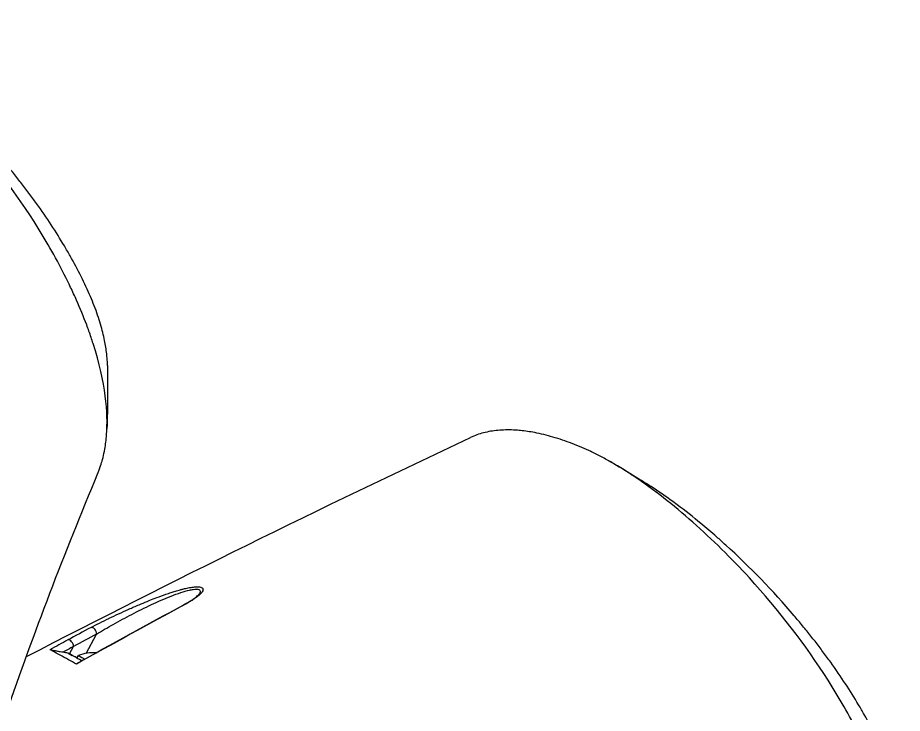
# Model space of a CAD drawing. Header units: millimetres. Extents: x 0 to 4378, y 0 to 2376.
# Drawn here: x 2672.6 to 2759.8, y 1910.4 to 1979 of the extents above; entities that cross this region are included whole.
import ezdxf

# ---------------------------------------------------------------- set-up
doc = ezdxf.new("R2010")
doc.units = ezdxf.units.MM
doc.header["$LTSCALE"] = 0.2
doc.layers.add('01_Object Line', color=4, linetype='Continuous')

# ---------------------------------------------------------------- blocks, each defined once
blk = doc.blocks.new('A$C6724399f_1')
for p, q in [((-18.241, 888.214), (-18.241, 888.214)), ((-29.422, 882.317), (-28.373, 884.228)), ((-31.048, 882.279), (-30.656, 882.993)), ((-31.177, 882.353), (-30.787, 882.128)), ((-30.32, 881.861), (-30.171, 882.119)), ((-29.827, 881.573), (-29.827, 881.574)), ((-30.302, 881.31), (-30.302, 881.31))]:
    blk.add_line(p, q)
for start, end in [(87.31196, 109.76118), (86.57303, 86.57396)]:
    blk.add_arc((-28.643, 877.865), 4.52, start, end)
for centre, major_axis, ratio, start_param, end_param in [((12.604, 861.43), (-1.496, 41.655), 0.767694, 5.786682, 5.852422), ((-54.109, 118.329), (435.313, 800.982), 0.572302, 0.719728, 0.72334), ((-48.132, 108.367), (434.089, 810.828), 0.577163, 0.716886, 0.720464), ((-28.733, 884.421), (-0.237, 0.44), 0.615624, 3.963437, 6.144097), ((-54.517, 101.848), (444.564, 818.233), 0.57237, 0.723269, 0.725998), ((-31.016, 883.186), (-0.239, 0.439), 0.6137, 3.961397, 6.133418), ((-48.441, 94.863), (441.655, 824.96), 0.577163, 0.720458, 0.722055), ((-27.183, 880.394), (-2.988, 1.725), 0.000011, 6.283176, 6.938608), ((-27.333, 880.134), (2.988, -1.725), 0.000011, 3.723711, 3.723723), ((-27.183, 880.394), (2.988, -1.725), 0.000011, 3.813039, 3.813053)]:
    blk.add_ellipse(centre, major_axis=major_axis, ratio=ratio, start_param=start_param, end_param=end_param)
for points, knots in [([(-28.274, 900.032), (-28.272, 900.035), (-28.271, 900.038), (-28.219, 900.163), (-28.17, 900.288), (-28.075, 900.541), (-28.026, 900.68), (-27.916, 901.011), (-27.855, 901.214), (-27.781, 901.487), (-27.763, 901.558), (-27.68, 901.889), (-27.621, 902.166), (-27.49, 902.902), (-27.431, 903.374), (-27.236, 906.019), (-27.479, 908.948), (-28.785, 913.046), (-28.851, 913.246), (-28.991, 913.661), (-29.063, 913.869), (-29.209, 914.275), (-29.282, 914.476), (-29.661, 915.483), (-29.994, 916.299), (-30.544, 917.543), (-30.736, 917.962), (-31.747, 920.088), (-32.688, 921.825), (-34.006, 924.002), (-34.273, 924.432), (-36.778, 928.363), (-39.414, 931.78), (-44.097, 936.903), (-45.975, 938.75), (-48.85, 941.287), (-49.813, 942.09), (-51.738, 943.593), (-52.716, 944.306), (-53.679, 944.953)], [0.717541, 0.717541, 0.717541, 0.717541, 0.718212, 0.718212, 0.74576, 0.74576, 0.776284, 0.776284, 0.820204, 0.820204, 0.834927, 0.834927, 0.896521, 0.896521, 0.995652, 0.995652, 1.428405, 1.428405, 1.450296, 1.450296, 1.471663, 1.471663, 1.492327, 1.492327, 1.574835, 1.574835, 1.616316, 1.616316, 1.784634, 1.784634, 1.826029, 1.826029, 2.164003, 2.164003, 2.373598, 2.373598, 2.479923, 2.479923, 2.586935, 2.586935, 2.586935, 2.586935]), ([(-27.306, 910.675), (-27.308, 910.807), (-27.312, 910.941), (-27.327, 911.245), (-27.339, 911.415), (-27.363, 911.67), (-27.372, 911.758), (-27.43, 912.273), (-27.501, 912.716), (-27.642, 913.41), (-27.699, 913.662), (-27.831, 914.195), (-27.907, 914.472), (-28.077, 915.043), (-28.172, 915.339), (-28.379, 915.942), (-28.492, 916.249), (-28.731, 916.866), (-28.859, 917.178), (-29.542, 918.776), (-30.209, 920.109), (-31.166, 921.802), (-31.356, 922.13), (-31.96, 923.144), (-32.393, 923.835), (-33.309, 925.229), (-33.792, 925.931), (-34.545, 926.98), (-34.798, 927.326), (-35.314, 928.016), (-35.576, 928.36), (-36.104, 929.04), (-36.376, 929.383), (-36.926, 930.066), (-37.213, 930.414), (-37.624, 930.906), (-37.757, 931.063), (-39.989, 933.685), (-42.275, 936.045), (-44.931, 938.456), (-45.227, 938.72), (-46.043, 939.436), (-46.564, 939.88), (-47.865, 940.954), (-48.648, 941.57), (-49.819, 942.445), (-50.208, 942.728), (-50.984, 943.276), (-51.37, 943.54), (-51.755, 943.796)], [1.308609, 1.308609, 1.308609, 1.308609, 1.384705, 1.384705, 1.477831, 1.477831, 1.526561, 1.526561, 1.759973, 1.759973, 1.890971, 1.890971, 2.029156, 2.029156, 2.171186, 2.171186, 2.316283, 2.316283, 2.460898, 2.460898, 3.049329, 3.049329, 3.189055, 3.189055, 3.478614, 3.478614, 3.769885, 3.769885, 3.913253, 3.913253, 4.056001, 4.056001, 4.19686, 4.19686, 4.341119, 4.341119, 4.411312, 4.411312, 5.498875, 5.498875, 5.634552, 5.634552, 5.872375, 5.872375, 6.229939, 6.229939, 6.408513, 6.408513, 6.587137, 6.587137, 6.587137, 6.587137]), ([(20.357, 902.199), (20.055, 902.342), (19.757, 902.476), (19.462, 902.603), (19.134, 902.744), (18.81, 902.876), (18.49, 903), (18.169, 903.123), (17.851, 903.238), (17.537, 903.344), (17.223, 903.45), (16.913, 903.547), (16.606, 903.637), (15.993, 903.816), (15.394, 903.96), (14.812, 904.071), (14.329, 904.162), (13.858, 904.231), (13.397, 904.275), (13.305, 904.284), (13.214, 904.292), (13.123, 904.299), (12.576, 904.341), (12.052, 904.348), (11.55, 904.32), (11.046, 904.293), (10.565, 904.23), (10.106, 904.133), (9.648, 904.036), (9.213, 903.904), (8.803, 903.737), (8.691, 903.691), (8.581, 903.643), (8.472, 903.592)], [0, 0, 0, 0, 0.0296065, 0.0296065, 0.0296065, 0.0625552, 0.0625552, 0.0625552, 0.0956223, 0.0956223, 0.0956223, 0.1287583, 0.1287583, 0.1287583, 0.1950345, 0.1950345, 0.1950345, 0.25, 0.25, 0.25, 0.2609996, 0.2609996, 0.2609996, 0.3271356, 0.3271356, 0.3271356, 0.3936018, 0.3936018, 0.3936018, 0.4600955, 0.4600955, 0.4600955, 0.4782522, 0.4782522, 0.4782522, 0.4782522]), ([(24.597, 899.76), (24.579, 899.772), (24.556, 899.787), (24.507, 899.82), (24.485, 899.835), (24.417, 899.88), (24.372, 899.91), (24.237, 899.999), (24.147, 900.058), (23.877, 900.233), (23.698, 900.348), (23.161, 900.684), (22.804, 900.898), (22.095, 901.306), (21.744, 901.499), (21.22, 901.773), (21.046, 901.862), (20.787, 901.991), (20.701, 902.033), (20.572, 902.096), (20.529, 902.117), (20.464, 902.148), (20.443, 902.158), (20.396, 902.18), (20.375, 902.19), (20.357, 902.199)], [0.000006, 0.000006, 0.000006, 0.000006, 0.0077656, 0.0077656, 0.0144608, 0.0144608, 0.0278513, 0.0278513, 0.0546324, 0.0546324, 0.1081958, 0.1081958, 0.2151263, 0.2151263, 0.321952, 0.321952, 0.3753541, 0.3753541, 0.4020519, 0.4020519, 0.4154008, 0.4154008, 0.4220656, 0.4220656, 0.4297877, 0.4297877, 0.4297877, 0.4297877]), ([(50.003, 854.839), (50.004, 854.842), (50.006, 854.845), (50.058, 854.97), (50.107, 855.095), (50.201, 855.348), (50.251, 855.487), (50.361, 855.818), (50.422, 856.021), (50.495, 856.294), (50.514, 856.365), (50.597, 856.696), (50.656, 856.973), (50.787, 857.709), (50.846, 858.181), (51.04, 860.826), (50.797, 863.755), (49.492, 867.853), (49.426, 868.053), (49.286, 868.468), (49.213, 868.676), (49.068, 869.082), (48.994, 869.283), (48.616, 870.29), (48.283, 871.106), (47.733, 872.349), (47.541, 872.768), (46.53, 874.895), (45.589, 876.632), (44.271, 878.809), (44.004, 879.239), (41.498, 883.17), (38.863, 886.587), (34.18, 891.71), (32.301, 893.557), (29.427, 896.094), (28.464, 896.897), (26.538, 898.4), (25.56, 899.113), (24.597, 899.76)], [0.717541, 0.717541, 0.717541, 0.717541, 0.718212, 0.718212, 0.74576, 0.74576, 0.776284, 0.776284, 0.820204, 0.820204, 0.834927, 0.834927, 0.896521, 0.896521, 0.995652, 0.995652, 1.428405, 1.428405, 1.450296, 1.450296, 1.471663, 1.471663, 1.492327, 1.492327, 1.574835, 1.574835, 1.616316, 1.616316, 1.784634, 1.784634, 1.826029, 1.826029, 2.164003, 2.164003, 2.373598, 2.373598, 2.479923, 2.479923, 2.586935, 2.586935, 2.586935, 2.586935]), ([(50.971, 865.482), (50.969, 865.614), (50.965, 865.748), (50.95, 866.051), (50.937, 866.222), (50.914, 866.476), (50.905, 866.565), (50.847, 867.08), (50.775, 867.523), (50.635, 868.217), (50.578, 868.469), (50.445, 869.002), (50.369, 869.279), (50.2, 869.85), (50.105, 870.146), (49.898, 870.749), (49.785, 871.056), (49.545, 871.673), (49.418, 871.985), (48.735, 873.583), (48.068, 874.916), (47.111, 876.609), (46.921, 876.936), (46.317, 877.951), (45.884, 878.642), (44.968, 880.036), (44.485, 880.738), (43.732, 881.787), (43.479, 882.133), (42.963, 882.823), (42.701, 883.167), (42.172, 883.847), (41.901, 884.19), (41.35, 884.873), (41.064, 885.221), (40.653, 885.713), (40.519, 885.87), (38.288, 888.492), (36.002, 890.852), (33.345, 893.263), (33.05, 893.527), (32.234, 894.243), (31.713, 894.687), (30.412, 895.761), (29.629, 896.377), (28.458, 897.252), (28.069, 897.535), (27.293, 898.083), (26.907, 898.347), (26.521, 898.603)], [1.308609, 1.308609, 1.308609, 1.308609, 1.384705, 1.384705, 1.477831, 1.477831, 1.526561, 1.526561, 1.759973, 1.759973, 1.890971, 1.890971, 2.029156, 2.029156, 2.171186, 2.171186, 2.316283, 2.316283, 2.460898, 2.460898, 3.049329, 3.049329, 3.189055, 3.189055, 3.478614, 3.478614, 3.769885, 3.769885, 3.913253, 3.913253, 4.056001, 4.056001, 4.19686, 4.19686, 4.341119, 4.341119, 4.411312, 4.411312, 5.498875, 5.498875, 5.634552, 5.634552, 5.872375, 5.872375, 6.229939, 6.229939, 6.408513, 6.408513, 6.587137, 6.587137, 6.587137, 6.587137]), ([(-28.93, 884.877), (-28.677, 885.014), (-28.39, 885.163), (-28.093, 885.313), (-27.79, 885.467), (-27.475, 885.621), (-27.178, 885.765), (-27.166, 885.771), (-27.155, 885.776), (-27.143, 885.782), (-26.842, 885.927), (-26.526, 886.076), (-26.208, 886.223), (-25.896, 886.368), (-25.581, 886.511), (-25.273, 886.649), (-25.252, 886.658), (-25.232, 886.667), (-25.211, 886.676), (-24.865, 886.83), (-24.531, 886.975), (-24.187, 887.12), (-23.935, 887.227), (-23.677, 887.334), (-23.407, 887.443), (-23.317, 887.48), (-23.227, 887.516), (-23.138, 887.551), (-22.902, 887.645), (-22.671, 887.735), (-22.445, 887.82), (-22.134, 887.938), (-21.863, 888.037), (-21.539, 888.149), (-21.363, 888.21), (-21.202, 888.264), (-21.038, 888.317), (-20.9, 888.362), (-20.761, 888.406), (-20.611, 888.451), (-20.446, 888.501), (-20.288, 888.546), (-20.136, 888.588), (-20.094, 888.599), (-20.054, 888.61), (-20.015, 888.62), (-19.913, 888.647), (-19.817, 888.671), (-19.699, 888.699), (-19.535, 888.738), (-19.381, 888.771), (-19.237, 888.797), (-19.177, 888.808), (-19.124, 888.817), (-19.071, 888.825), (-18.997, 888.837), (-18.923, 888.847), (-18.836, 888.857), (-18.773, 888.864), (-18.715, 888.87), (-18.661, 888.873), (-18.532, 888.882), (-18.422, 888.883), (-18.319, 888.875), (-18.257, 888.87), (-18.197, 888.861), (-18.141, 888.847), (-18.114, 888.841), (-18.089, 888.833), (-18.066, 888.824), (-18, 888.799), (-17.951, 888.765), (-17.922, 888.723), (-17.892, 888.681), (-17.882, 888.631), (-17.889, 888.577), (-17.89, 888.574), (-17.89, 888.57), (-17.891, 888.567), (-17.9, 888.517), (-17.925, 888.459), (-17.963, 888.398), (-18.027, 888.296), (-18.129, 888.186), (-18.235, 888.089), (-18.27, 888.056), (-18.31, 888.021), (-18.353, 887.986), (-18.511, 887.853), (-18.712, 887.71), (-18.908, 887.583), (-18.927, 887.571), (-18.947, 887.558), (-18.967, 887.545), (-19.025, 887.509), (-19.085, 887.471), (-19.146, 887.434), (-19.201, 887.401), (-19.256, 887.369), (-19.308, 887.339), (-19.316, 887.333), (-19.325, 887.328), (-19.334, 887.323), (-19.454, 887.254), (-19.574, 887.188), (-19.734, 887.101)], [0, 0, 0, 0, 0.06061, 0.06061, 0.06061, 0.122541, 0.122541, 0.122541, 0.125, 0.125, 0.125, 0.18804, 0.18804, 0.18804, 0.25, 0.25, 0.25, 0.254168, 0.254168, 0.254168, 0.323919, 0.323919, 0.323919, 0.375, 0.375, 0.375, 0.39207, 0.39207, 0.39207, 0.4375, 0.4375, 0.4375, 0.5, 0.5, 0.5, 0.533908, 0.533908, 0.533908, 0.5625, 0.5625, 0.5625, 0.59375, 0.59375, 0.59375, 0.602455, 0.602455, 0.602455, 0.625, 0.625, 0.625, 0.65625, 0.65625, 0.65625, 0.669312, 0.669312, 0.669312, 0.6875, 0.6875, 0.6875, 0.700546, 0.700546, 0.700546, 0.731289, 0.731289, 0.731289, 0.75, 0.75, 0.75, 0.759109, 0.759109, 0.759109, 0.785061, 0.785061, 0.785061, 0.81088, 0.81088, 0.81088, 0.8125, 0.8125, 0.8125, 0.835978, 0.835978, 0.835978, 0.875, 0.875, 0.875, 0.888263, 0.888263, 0.888263, 0.9375, 0.9375, 0.9375, 0.942362, 0.942362, 0.942362, 0.956225, 0.956225, 0.956225, 0.96875, 0.96875, 0.96875, 0.970886, 0.970886, 0.970886, 1, 1, 1, 1]), ([(-28.373, 884.228), (-28.127, 884.381), (-27.864, 884.537), (-27.591, 884.696), (-27.317, 884.855), (-27.032, 885.017), (-26.737, 885.182), (-26.442, 885.347), (-26.14, 885.513), (-25.834, 885.678), (-25.528, 885.842), (-25.219, 886.006), (-24.905, 886.168), (-24.592, 886.33), (-24.275, 886.492), (-23.953, 886.651), (-23.632, 886.811), (-23.304, 886.969), (-22.979, 887.122), (-22.328, 887.427), (-21.68, 887.715), (-21.033, 887.969), (-20.709, 888.096), (-20.393, 888.213), (-20.088, 888.314), (-19.782, 888.415), (-19.487, 888.501), (-19.222, 888.56), (-19.09, 888.589), (-18.964, 888.611), (-18.848, 888.626), (-18.733, 888.64), (-18.629, 888.646), (-18.539, 888.643), (-18.449, 888.64), (-18.372, 888.628), (-18.313, 888.607), (-18.255, 888.585), (-18.214, 888.555), (-18.19, 888.516), (-18.166, 888.477), (-18.16, 888.429), (-18.171, 888.376), (-18.181, 888.327), (-18.206, 888.272), (-18.241, 888.214)], [0, 0, 0, 0, 0.0645641, 0.0645641, 0.0645641, 0.1291281, 0.1291281, 0.1291281, 0.1936922, 0.1936922, 0.1936922, 0.2582563, 0.2582563, 0.2582563, 0.3228204, 0.3228204, 0.3228204, 0.3873844, 0.3873844, 0.3873844, 0.5165126, 0.5165126, 0.5165126, 0.5810767, 0.5810767, 0.5810767, 0.6456407, 0.6456407, 0.6456407, 0.6779228, 0.6779228, 0.6779228, 0.7102048, 0.7102048, 0.7102048, 0.7424869, 0.7424869, 0.7424869, 0.7747689, 0.7747689, 0.7747689, 0.8070509, 0.8070509, 0.8070509, 0.8367147, 0.8367147, 0.8367147, 0.8367147]), ([(-19.841, 887.081), (-19.472, 887.281), (-19.128, 887.482), (-18.697, 887.78), (-18.563, 887.884), (-18.345, 888.079), (-18.265, 888.175), (-18.241, 888.214)], [0, 0, 0, 0, 0.1540517, 0.1540517, 0.2386667, 0.2386667, 0.329116, 0.329116, 0.329116, 0.329116]), ([(-31.693, 882.428), (-31.765, 882.437), (-31.858, 882.452), (-32.067, 882.487), (-32.183, 882.508), (-32.401, 882.548), (-32.489, 882.565), (-32.634, 882.595), (-32.693, 882.608), (-32.785, 882.629), (-32.823, 882.638), (-32.886, 882.654), (-32.911, 882.661), (-32.941, 882.67), (-32.951, 882.673), (-32.965, 882.678), (-32.97, 882.68), (-32.973, 882.682)], [0.000232, 0.000232, 0.000232, 0.000232, 0.0359808, 0.0359808, 0.0704873, 0.0704873, 0.0988763, 0.0988763, 0.1227668, 0.1227668, 0.1415958, 0.1415958, 0.1576899, 0.1576899, 0.1672569, 0.1672569, 0.176809, 0.176809, 0.176809, 0.176809]), ([(-30.376, 881.27), (-30.854, 881.524), (-31.439, 881.857), (-32.313, 882.331), (-32.707, 882.528), (-32.973, 882.682)], [0.0000029, 0.0000029, 0.0000029, 0.0000029, 0.3832328, 0.3832328, 0.6375563, 0.6375563, 0.6375563, 0.6375563]), ([(-31.178, 882.351), (-31.264, 882.364), (-31.35, 882.376), (-31.522, 882.402), (-31.607, 882.414), (-31.693, 882.428)], [-0.08689932, -0.08689932, -0.08689932, -0.08689932, -0.04352603, -0.04352603, -0.00023242, -0.00023242, -0.00023242, -0.00023242]), ([(-29.858, 881.592), (-29.868, 881.597), (-29.878, 881.603), (-29.887, 881.609), (-30.118, 881.743), (-30.319, 881.861), (-30.501, 881.966), (-30.506, 881.969), (-30.512, 881.972), (-30.517, 881.975), (-30.803, 882.139), (-31.024, 882.259), (-31.178, 882.351)], [0.2376651, 0.2376651, 0.2376651, 0.2376651, 0.2496691, 0.2496691, 0.2496691, 0.5366951, 0.5366951, 0.5366951, 0.5448948, 0.5448948, 0.5448948, 1, 1, 1, 1]), ([(-30.376, 881.27), (-30.387, 881.276), (-30.392, 881.281), (-30.398, 881.29), (-30.396, 881.293), (-30.391, 881.297), (-30.39, 881.298), (-30.389, 881.298)], [0, 0, 0, 0, 0.00895126, 0.00895126, 0.01944765, 0.01944765, 0.0212621, 0.0212621, 0.0212621, 0.0212621])]:
    blk.add_open_spline(points, degree=3, knots=knots)
for points in [[(-27.306, 910.675), (-27.281, 908.718), (-27.285, 906.604), (-27.363, 904.442)], [(-35.34, 881.981), (-20.871, 889.461), (-6.294, 896.646), (8.472, 903.592)], [(22.059, 901.323), (23.486, 900.53), (24.901, 899.665), (26.299, 898.749)], [(-28.274, 900.032), (-31.574, 892.186), (-34.611, 884.246), (-37.294, 876.418)], [(26.513, 898.608), (26.441, 898.656), (26.37, 898.703), (26.299, 898.749)], [(-30.389, 881.298), (-26.869, 883.246), (-23.349, 885.174), (-19.83, 887.081)], [(-19.734, 887.101), (-23.281, 885.178), (-26.828, 883.234), (-30.376, 881.27)], [(-19.83, 887.081), (-19.801, 887.097), (-19.769, 887.104), (-19.734, 887.101)]]:
    blk.add_open_spline(points, degree=3)

msp = doc.modelspace()

# ---------------------------------------------------------------- block references
at = {"layer": '01_Object Line'}
msp.add_blockref('A$C6724399f_1', (2708.753, 1034.021), dxfattribs=at)

doc.saveas('drawing.dxf')
